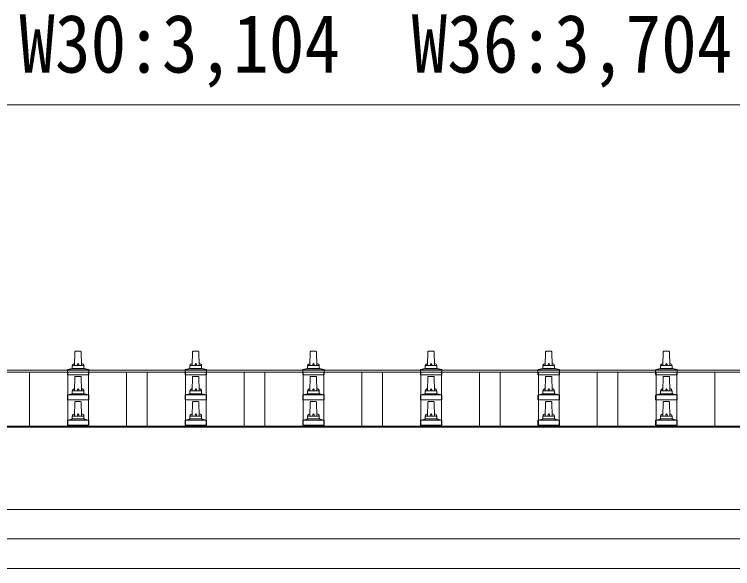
# Model space of a CAD drawing. Units: millimetres, scale not verified. Extents: x -13976 to 14131, y -9754 to 9646.
# Drawn here: x -7913 to -6692, y 2675 to 3617 of the extents above; entities that cross this region are included whole.
import ezdxf
from ezdxf.enums import TextEntityAlignment as Align

# ---------------------------------------------------------------- set-up
doc = ezdxf.new("R2010")
doc.units = ezdxf.units.MM
doc.header["$LTSCALE"] = 50
for name, color, linetype, lineweight in [('0-2_建具', 4, 'Continuous', 9), ('0-6_手摺', 5, 'Continuous', 5), ('0-8_外構', 6, 'Continuous', 9)]:
    doc.layers.add(name, color=color, linetype=linetype, lineweight=lineweight)
doc.styles.add('ＭＳ ゴシック', font='')
doc.styles.get('ＭＳ ゴシック').set_extended_font_data('MS Gothic')

msp = doc.modelspace()

# ---------------------------------------------------------------- linework, layer by layer
at = {"layer": '0-2_建具'}
for p, q in [((-8827.24, 3011.96), (-5781.24, 3011.96)), ((-8827.24, 3008.37), (-5781.24, 3008.37)), ((-7886.74, 2916.95), (-7886.74, 3008.37)), ((-7821.74, 2916.95), (-7821.74, 3008.37)), ((-7786.74, 2916.95), (-7786.74, 3008.37)), ((-7721.74, 2916.95), (-7721.74, 3008.37)), ((-7686.74, 2916.95), (-7686.74, 3008.37)), ((-7621.74, 2916.95), (-7621.74, 3008.37)), ((-7586.74, 2916.95), (-7586.74, 3008.37)), ((-7521.74, 2916.95), (-7521.74, 3008.37)), ((-7486.74, 2916.95), (-7486.74, 3008.37)), ((-7421.74, 2916.95), (-7421.74, 3008.37)), ((-7386.74, 2916.95), (-7386.74, 3008.37)), ((-7321.74, 2916.95), (-7321.74, 3008.37)), ((-7286.74, 2916.95), (-7286.74, 3008.37)), ((-7221.74, 2916.95), (-7221.74, 3008.37)), ((-7186.74, 2916.95), (-7186.74, 3008.37)), ((-7121.74, 2916.95), (-7121.74, 3008.37)), ((-7086.74, 2916.95), (-7086.74, 3008.37)), ((-7021.74, 2916.95), (-7021.74, 3008.37)), ((-6986.74, 2916.95), (-6986.74, 3008.37)), ((-6921.74, 2916.95), (-6921.74, 3008.37)), ((-6886.74, 2916.95), (-6886.74, 3008.37)), ((-6821.74, 2916.95), (-6821.74, 3008.37)), ((-6786.74, 2916.95), (-6786.74, 3008.37)), ((-6721.74, 2916.95), (-6721.74, 3008.37)), ((-8825.24, 2916.95), (-5783.24, 2916.95)), ((-8825.24, 2915.06), (-5783.24, 2915.06)), ((-5783.24, 2775.17), (-8825.24, 2775.17)), ((-8825.24, 2725.35), (-5783.24, 2725.35)), ((-8700.24, 2674.78), (-5908.24, 2674.78))]:
    msp.add_line(p, q, dxfattribs=at)
at = {"layer": '0-6_手摺'}
for p, q in [((-7810.24, 3019.75), (-7809.51, 3043.28)), ((-7808.51, 3044.25), (-7799.97, 3044.25)), ((-7798.97, 3043.28), (-7798.24, 3019.75)), ((-7610.24, 3019.75), (-7609.51, 3043.28)), ((-7608.51, 3044.25), (-7599.97, 3044.25)), ((-7598.97, 3043.28), (-7598.24, 3019.75)), ((-7410.24, 3019.75), (-7409.51, 3043.28)), ((-7408.51, 3044.25), (-7399.97, 3044.25)), ((-7398.97, 3043.28), (-7398.24, 3019.75)), ((-7210.24, 3019.75), (-7209.51, 3043.28)), ((-7208.51, 3044.25), (-7199.97, 3044.25)), ((-7198.97, 3043.28), (-7198.24, 3019.75)), ((-7010.24, 3019.75), (-7009.51, 3043.28)), ((-7008.51, 3044.25), (-6999.97, 3044.25)), ((-6998.97, 3043.28), (-6998.24, 3019.75)), ((-6810.24, 3019.75), (-6809.51, 3043.28)), ((-6808.51, 3044.25), (-6799.97, 3044.25)), ((-6798.97, 3043.28), (-6798.24, 3019.75)), ((-7814.24, 3015.54), (-7814.24, 3019.75)), ((-7813.24, 3019.75), (-7795.24, 3019.75)), ((-7794.24, 3015.54), (-7794.24, 3019.75)), ((-7614.24, 3015.54), (-7614.24, 3019.75)), ((-7613.24, 3019.75), (-7595.24, 3019.75)), ((-7594.24, 3015.54), (-7594.24, 3019.75)), ((-7414.24, 3015.54), (-7414.24, 3019.75)), ((-7413.24, 3019.75), (-7395.24, 3019.75)), ((-7394.24, 3015.54), (-7394.24, 3019.75)), ((-7214.24, 3015.54), (-7214.24, 3019.75)), ((-7213.24, 3019.75), (-7195.24, 3019.75)), ((-7194.24, 3015.54), (-7194.24, 3019.75)), ((-7014.24, 3015.54), (-7014.24, 3019.75)), ((-7013.24, 3019.75), (-6995.24, 3019.75)), ((-6994.24, 3015.54), (-6994.24, 3019.75)), ((-6814.24, 3015.54), (-6814.24, 3019.75)), ((-6813.24, 3019.75), (-6795.24, 3019.75)), ((-6794.24, 3015.54), (-6794.24, 3019.75)), ((-7822.49, 3004.25), (-7822.49, 3011.97)), ((-7785.99, 3004.25), (-7822.49, 3004.25)), ((-7822.11, 3012.75), (-7786.37, 3012.75)), ((-7821.73, 3012.94), (-7815, 3014.57)), ((-7814.62, 3014.75), (-7793.86, 3014.75)), ((-7786.75, 3012.94), (-7793.48, 3014.57)), ((-7785.99, 3004.25), (-7785.99, 3011.97)), ((-7622.49, 3004.25), (-7622.49, 3011.97)), ((-7585.99, 3004.25), (-7622.49, 3004.25)), ((-7622.11, 3012.75), (-7586.37, 3012.75)), ((-7621.73, 3012.94), (-7615, 3014.57)), ((-7614.62, 3014.75), (-7593.86, 3014.75)), ((-7586.75, 3012.94), (-7593.48, 3014.57)), ((-7585.99, 3004.25), (-7585.99, 3011.97)), ((-7422.49, 3004.25), (-7422.49, 3011.97)), ((-7385.99, 3004.25), (-7422.49, 3004.25)), ((-7422.11, 3012.75), (-7386.37, 3012.75)), ((-7421.73, 3012.94), (-7415, 3014.57)), ((-7414.62, 3014.75), (-7393.86, 3014.75)), ((-7386.75, 3012.94), (-7393.48, 3014.57)), ((-7385.99, 3004.25), (-7385.99, 3011.97)), ((-7222.49, 3004.25), (-7222.49, 3011.97)), ((-7185.99, 3004.25), (-7222.49, 3004.25)), ((-7222.11, 3012.75), (-7186.37, 3012.75)), ((-7221.73, 3012.94), (-7215, 3014.57)), ((-7214.62, 3014.75), (-7193.86, 3014.75)), ((-7186.75, 3012.94), (-7193.48, 3014.57)), ((-7185.99, 3004.25), (-7185.99, 3011.97)), ((-7022.49, 3004.25), (-7022.49, 3011.97)), ((-6985.99, 3004.25), (-7022.49, 3004.25)), ((-7022.11, 3012.75), (-6986.37, 3012.75)), ((-7021.73, 3012.94), (-7015, 3014.57)), ((-7014.62, 3014.75), (-6993.86, 3014.75)), ((-6986.75, 3012.94), (-6993.48, 3014.57)), ((-6985.99, 3004.25), (-6985.99, 3011.97)), ((-6822.49, 3004.25), (-6822.49, 3011.97)), ((-6785.99, 3004.25), (-6822.49, 3004.25)), ((-6822.11, 3012.75), (-6786.37, 3012.75)), ((-6821.73, 3012.94), (-6815, 3014.57)), ((-6814.62, 3014.75), (-6793.86, 3014.75)), ((-6786.75, 3012.94), (-6793.48, 3014.57)), ((-6785.99, 3004.25), (-6785.99, 3011.97)), ((-7810.24, 2976.9), (-7809.51, 3000.42)), ((-7808.51, 3001.4), (-7799.97, 3001.4)), ((-7798.97, 3000.42), (-7798.24, 2976.9)), ((-7610.24, 2976.9), (-7609.51, 3000.42)), ((-7608.51, 3001.4), (-7599.97, 3001.4)), ((-7598.97, 3000.42), (-7598.24, 2976.9)), ((-7410.24, 2976.9), (-7409.51, 3000.42)), ((-7408.51, 3001.4), (-7399.97, 3001.4)), ((-7398.97, 3000.42), (-7398.24, 2976.9)), ((-7210.24, 2976.9), (-7209.51, 3000.42)), ((-7208.51, 3001.4), (-7199.97, 3001.4)), ((-7198.97, 3000.42), (-7198.24, 2976.9)), ((-7010.24, 2976.9), (-7009.51, 3000.42)), ((-7008.51, 3001.4), (-6999.97, 3001.4)), ((-6998.97, 3000.42), (-6998.24, 2976.9)), ((-6810.24, 2976.9), (-6809.51, 3000.42)), ((-6808.51, 3001.4), (-6799.97, 3001.4)), ((-6798.97, 3000.42), (-6798.24, 2976.9)), ((-7822.49, 2961.4), (-7822.49, 2969.11)), ((-7822.11, 2969.9), (-7786.37, 2969.9)), ((-7821.73, 2970.08), (-7815, 2971.71)), ((-7814.62, 2971.9), (-7793.86, 2971.9)), ((-7814.24, 2972.68), (-7814.24, 2976.9)), ((-7813.24, 2976.9), (-7795.24, 2976.9)), ((-7794.24, 2972.68), (-7794.24, 2976.9)), ((-7786.75, 2970.08), (-7793.48, 2971.71)), ((-7785.99, 2961.4), (-7785.99, 2969.11)), ((-7622.49, 2961.4), (-7622.49, 2969.11)), ((-7622.11, 2969.9), (-7586.37, 2969.9)), ((-7621.73, 2970.08), (-7615, 2971.71)), ((-7614.62, 2971.9), (-7593.86, 2971.9)), ((-7614.24, 2972.68), (-7614.24, 2976.9)), ((-7613.24, 2976.9), (-7595.24, 2976.9)), ((-7594.24, 2972.68), (-7594.24, 2976.9)), ((-7586.75, 2970.08), (-7593.48, 2971.71)), ((-7585.99, 2961.4), (-7585.99, 2969.11)), ((-7422.49, 2961.4), (-7422.49, 2969.11)), ((-7422.11, 2969.9), (-7386.37, 2969.9)), ((-7421.73, 2970.08), (-7415, 2971.71)), ((-7414.62, 2971.9), (-7393.86, 2971.9)), ((-7414.24, 2972.68), (-7414.24, 2976.9)), ((-7413.24, 2976.9), (-7395.24, 2976.9)), ((-7394.24, 2972.68), (-7394.24, 2976.9)), ((-7386.75, 2970.08), (-7393.48, 2971.71)), ((-7385.99, 2961.4), (-7385.99, 2969.11)), ((-7222.49, 2961.4), (-7222.49, 2969.11)), ((-7222.11, 2969.9), (-7186.37, 2969.9)), ((-7221.73, 2970.08), (-7215, 2971.71)), ((-7214.62, 2971.9), (-7193.86, 2971.9)), ((-7214.24, 2972.68), (-7214.24, 2976.9)), ((-7213.24, 2976.9), (-7195.24, 2976.9)), ((-7194.24, 2972.68), (-7194.24, 2976.9)), ((-7186.75, 2970.08), (-7193.48, 2971.71)), ((-7185.99, 2961.4), (-7185.99, 2969.11)), ((-7022.49, 2961.4), (-7022.49, 2969.11)), ((-7022.11, 2969.9), (-6986.37, 2969.9)), ((-7021.73, 2970.08), (-7015, 2971.71)), ((-7014.62, 2971.9), (-6993.86, 2971.9)), ((-7014.24, 2972.68), (-7014.24, 2976.9)), ((-7013.24, 2976.9), (-6995.24, 2976.9)), ((-6994.24, 2972.68), (-6994.24, 2976.9)), ((-6986.75, 2970.08), (-6993.48, 2971.71)), ((-6985.99, 2961.4), (-6985.99, 2969.11)), ((-6822.49, 2961.4), (-6822.49, 2969.11)), ((-6822.11, 2969.9), (-6786.37, 2969.9)), ((-6821.73, 2970.08), (-6815, 2971.71)), ((-6814.62, 2971.9), (-6793.86, 2971.9)), ((-6814.24, 2972.68), (-6814.24, 2976.9)), ((-6813.24, 2976.9), (-6795.24, 2976.9)), ((-6794.24, 2972.68), (-6794.24, 2976.9)), ((-6786.75, 2970.08), (-6793.48, 2971.71)), ((-6785.99, 2961.4), (-6785.99, 2969.11)), ((-7785.99, 2961.4), (-7822.49, 2961.4)), ((-7810.24, 2934.04), (-7809.51, 2957.56)), ((-7808.51, 2958.54), (-7799.97, 2958.54)), ((-7798.97, 2957.56), (-7798.24, 2934.04)), ((-7585.99, 2961.4), (-7622.49, 2961.4)), ((-7610.24, 2934.04), (-7609.51, 2957.56)), ((-7608.51, 2958.54), (-7599.97, 2958.54)), ((-7598.97, 2957.56), (-7598.24, 2934.04)), ((-7385.99, 2961.4), (-7422.49, 2961.4)), ((-7410.24, 2934.04), (-7409.51, 2957.56)), ((-7408.51, 2958.54), (-7399.97, 2958.54)), ((-7398.97, 2957.56), (-7398.24, 2934.04)), ((-7185.99, 2961.4), (-7222.49, 2961.4)), ((-7210.24, 2934.04), (-7209.51, 2957.56)), ((-7208.51, 2958.54), (-7199.97, 2958.54)), ((-7198.97, 2957.56), (-7198.24, 2934.04)), ((-6985.99, 2961.4), (-7022.49, 2961.4)), ((-7010.24, 2934.04), (-7009.51, 2957.56)), ((-7008.51, 2958.54), (-6999.97, 2958.54)), ((-6998.97, 2957.56), (-6998.24, 2934.04)), ((-6785.99, 2961.4), (-6822.49, 2961.4)), ((-6810.24, 2934.04), (-6809.51, 2957.56)), ((-6808.51, 2958.54), (-6799.97, 2958.54)), ((-6798.97, 2957.56), (-6798.24, 2934.04)), ((-7814.24, 2929.83), (-7814.24, 2934.04)), ((-7813.24, 2934.04), (-7795.24, 2934.04)), ((-7794.24, 2929.83), (-7794.24, 2934.04)), ((-7614.24, 2929.83), (-7614.24, 2934.04)), ((-7613.24, 2934.04), (-7595.24, 2934.04)), ((-7594.24, 2929.83), (-7594.24, 2934.04)), ((-7414.24, 2929.83), (-7414.24, 2934.04)), ((-7413.24, 2934.04), (-7395.24, 2934.04)), ((-7394.24, 2929.83), (-7394.24, 2934.04)), ((-7214.24, 2929.83), (-7214.24, 2934.04)), ((-7213.24, 2934.04), (-7195.24, 2934.04)), ((-7194.24, 2929.83), (-7194.24, 2934.04)), ((-7014.24, 2929.83), (-7014.24, 2934.04)), ((-7013.24, 2934.04), (-6995.24, 2934.04)), ((-6994.24, 2929.83), (-6994.24, 2934.04)), ((-6814.24, 2929.83), (-6814.24, 2934.04)), ((-6813.24, 2934.04), (-6795.24, 2934.04)), ((-6794.24, 2929.83), (-6794.24, 2934.04)), ((-7822.49, 2918.54), (-7822.49, 2926.25)), ((-7785.99, 2918.54), (-7822.49, 2918.54)), ((-7822.11, 2927.04), (-7786.37, 2927.04)), ((-7821.73, 2927.22), (-7815, 2928.85)), ((-7814.62, 2929.04), (-7793.86, 2929.04)), ((-7786.75, 2927.22), (-7793.48, 2928.85)), ((-7785.99, 2918.54), (-7785.99, 2926.25)), ((-7622.49, 2918.54), (-7622.49, 2926.25)), ((-7585.99, 2918.54), (-7622.49, 2918.54)), ((-7622.11, 2927.04), (-7586.37, 2927.04)), ((-7621.73, 2927.22), (-7615, 2928.85)), ((-7614.62, 2929.04), (-7593.86, 2929.04)), ((-7586.75, 2927.22), (-7593.48, 2928.85)), ((-7585.99, 2918.54), (-7585.99, 2926.25)), ((-7422.49, 2918.54), (-7422.49, 2926.25)), ((-7385.99, 2918.54), (-7422.49, 2918.54)), ((-7422.11, 2927.04), (-7386.37, 2927.04)), ((-7421.73, 2927.22), (-7415, 2928.85)), ((-7414.62, 2929.04), (-7393.86, 2929.04)), ((-7386.75, 2927.22), (-7393.48, 2928.85)), ((-7385.99, 2918.54), (-7385.99, 2926.25)), ((-7222.49, 2918.54), (-7222.49, 2926.25)), ((-7185.99, 2918.54), (-7222.49, 2918.54)), ((-7222.11, 2927.04), (-7186.37, 2927.04)), ((-7221.73, 2927.22), (-7215, 2928.85)), ((-7214.62, 2929.04), (-7193.86, 2929.04)), ((-7186.75, 2927.22), (-7193.48, 2928.85)), ((-7185.99, 2918.54), (-7185.99, 2926.25)), ((-7022.49, 2918.54), (-7022.49, 2926.25)), ((-6985.99, 2918.54), (-7022.49, 2918.54)), ((-7022.11, 2927.04), (-6986.37, 2927.04)), ((-7021.73, 2927.22), (-7015, 2928.85)), ((-7014.62, 2929.04), (-6993.86, 2929.04)), ((-6986.75, 2927.22), (-6993.48, 2928.85)), ((-6985.99, 2918.54), (-6985.99, 2926.25)), ((-6822.49, 2918.54), (-6822.49, 2926.25)), ((-6785.99, 2918.54), (-6822.49, 2918.54)), ((-6822.11, 2927.04), (-6786.37, 2927.04)), ((-6821.73, 2927.22), (-6815, 2928.85)), ((-6814.62, 2929.04), (-6793.86, 2929.04)), ((-6786.75, 2927.22), (-6793.48, 2928.85)), ((-6785.99, 2918.54), (-6785.99, 2926.25))]:
    msp.add_line(p, q, dxfattribs=at)
for centre, radius, start, end in [((-7808.51, 3043.25), 1, 90, 178.60509), ((-7799.97, 3043.25), 1, 1.39491, 90), ((-7608.51, 3043.25), 1, 90, 178.60509), ((-7599.97, 3043.25), 1, 1.39491, 90), ((-7408.51, 3043.25), 1, 90, 178.60509), ((-7399.97, 3043.25), 1, 1.39491, 90), ((-7208.51, 3043.25), 1, 90, 178.60509), ((-7199.97, 3043.25), 1, 1.39491, 90), ((-7008.51, 3043.25), 1, 90, 178.60509), ((-6999.97, 3043.25), 1, 1.39491, 90), ((-6808.51, 3043.25), 1, 90, 178.60509), ((-6799.97, 3043.25), 1, 1.39491, 90), ((-7810.15, 3019.12), 4.13, 90, 171.17633), ((-7813.24, 3018.75), 1, 90, 180), ((-7800.91, 3019.75), 4.83, 133.60282, 180), ((-7807.57, 3019.75), 4.83, 0, 46.39718), ((-7798.33, 3019.12), 4.13, 8.82367, 90), ((-7795.24, 3018.75), 1, 0, 90), ((-7610.15, 3019.12), 4.13, 90, 171.17633), ((-7613.24, 3018.75), 1, 90, 180), ((-7600.91, 3019.75), 4.83, 133.60282, 180), ((-7607.57, 3019.75), 4.83, 0, 46.39718), ((-7598.33, 3019.12), 4.13, 8.82367, 90), ((-7595.24, 3018.75), 1, 0, 90), ((-7410.15, 3019.12), 4.13, 90, 171.17633), ((-7413.24, 3018.75), 1, 90, 180), ((-7400.91, 3019.75), 4.83, 133.60282, 180), ((-7407.57, 3019.75), 4.83, 0, 46.39718), ((-7398.33, 3019.12), 4.13, 8.82367, 90), ((-7395.24, 3018.75), 1, 0, 90), ((-7210.15, 3019.12), 4.13, 90, 171.17633), ((-7213.24, 3018.75), 1, 90, 180), ((-7200.91, 3019.75), 4.83, 133.60282, 180), ((-7207.57, 3019.75), 4.83, 0, 46.39718), ((-7198.33, 3019.12), 4.13, 8.82367, 90), ((-7195.24, 3018.75), 1, 0, 90), ((-7010.15, 3019.12), 4.13, 90, 171.17633), ((-7013.24, 3018.75), 1, 90, 180), ((-7000.91, 3019.75), 4.83, 133.60282, 180), ((-7007.57, 3019.75), 4.83, 0, 46.39718), ((-6998.33, 3019.12), 4.13, 8.82367, 90), ((-6995.24, 3018.75), 1, 0, 90), ((-6810.15, 3019.12), 4.13, 90, 171.17633), ((-6813.24, 3018.75), 1, 90, 180), ((-6800.91, 3019.75), 4.83, 133.60282, 180), ((-6807.57, 3019.75), 4.83, 0, 46.39718), ((-6798.33, 3019.12), 4.13, 8.82367, 90), ((-6795.24, 3018.75), 1, 0, 90), ((-7821.49, 3011.97), 1, 103.62699, 180), ((-7815.24, 3015.54), 1, 283.62699, 0), ((-7793.24, 3015.54), 1, 180, 256.37301), ((-7786.99, 3011.97), 1, 0, 76.37301), ((-7621.49, 3011.97), 1, 103.62699, 180), ((-7615.24, 3015.54), 1, 283.62699, 0), ((-7593.24, 3015.54), 1, 180, 256.37301), ((-7586.99, 3011.97), 1, 0, 76.37301), ((-7421.49, 3011.97), 1, 103.62699, 180), ((-7415.24, 3015.54), 1, 283.62699, 0), ((-7393.24, 3015.54), 1, 180, 256.37301), ((-7386.99, 3011.97), 1, 0, 76.37301), ((-7221.49, 3011.97), 1, 103.62699, 180), ((-7215.24, 3015.54), 1, 283.62699, 0), ((-7193.24, 3015.54), 1, 180, 256.37301), ((-7186.99, 3011.97), 1, 0, 76.37301), ((-7021.49, 3011.97), 1, 103.62699, 180), ((-7015.24, 3015.54), 1, 283.62699, 0), ((-6993.24, 3015.54), 1, 180, 256.37301), ((-6986.99, 3011.97), 1, 0, 76.37301), ((-6821.49, 3011.97), 1, 103.62699, 180), ((-6815.24, 3015.54), 1, 283.62699, 0), ((-6793.24, 3015.54), 1, 180, 256.37301), ((-6786.99, 3011.97), 1, 0, 76.37301), ((-7808.51, 3000.4), 1, 90, 178.60509), ((-7799.97, 3000.4), 1, 1.39491, 90), ((-7608.51, 3000.4), 1, 90, 178.60509), ((-7599.97, 3000.4), 1, 1.39491, 90), ((-7408.51, 3000.4), 1, 90, 178.60509), ((-7399.97, 3000.4), 1, 1.39491, 90), ((-7208.51, 3000.4), 1, 90, 178.60509), ((-7199.97, 3000.4), 1, 1.39491, 90), ((-7008.51, 3000.4), 1, 90, 178.60509), ((-6999.97, 3000.4), 1, 1.39491, 90), ((-6808.51, 3000.4), 1, 90, 178.60509), ((-6799.97, 3000.4), 1, 1.39491, 90), ((-7810.15, 2976.26), 4.13, 90, 171.17633), ((-7800.91, 2976.9), 4.83, 133.60282, 180), ((-7807.57, 2976.9), 4.83, 0, 46.39718), ((-7798.33, 2976.26), 4.13, 8.82367, 90), ((-7610.15, 2976.26), 4.13, 90, 171.17633), ((-7600.91, 2976.9), 4.83, 133.60282, 180), ((-7607.57, 2976.9), 4.83, 0, 46.39718), ((-7598.33, 2976.26), 4.13, 8.82367, 90), ((-7410.15, 2976.26), 4.13, 90, 171.17633), ((-7400.91, 2976.9), 4.83, 133.60282, 180), ((-7407.57, 2976.9), 4.83, 0, 46.39718), ((-7398.33, 2976.26), 4.13, 8.82367, 90), ((-7210.15, 2976.26), 4.13, 90, 171.17633), ((-7200.91, 2976.9), 4.83, 133.60282, 180), ((-7207.57, 2976.9), 4.83, 0, 46.39718), ((-7198.33, 2976.26), 4.13, 8.82367, 90), ((-7010.15, 2976.26), 4.13, 90, 171.17633), ((-7000.91, 2976.9), 4.83, 133.60282, 180), ((-7007.57, 2976.9), 4.83, 0, 46.39718), ((-6998.33, 2976.26), 4.13, 8.82367, 90), ((-6810.15, 2976.26), 4.13, 90, 171.17633), ((-6800.91, 2976.9), 4.83, 133.60282, 180), ((-6807.57, 2976.9), 4.83, 0, 46.39718), ((-6798.33, 2976.26), 4.13, 8.82367, 90), ((-7821.49, 2969.11), 1, 103.62699, 180), ((-7815.24, 2972.68), 1, 283.62699, 0), ((-7813.24, 2975.9), 1, 90, 180), ((-7795.24, 2975.9), 1, 0, 90), ((-7793.24, 2972.68), 1, 180, 256.37301), ((-7786.99, 2969.11), 1, 0, 76.37301), ((-7621.49, 2969.11), 1, 103.62699, 180), ((-7615.24, 2972.68), 1, 283.62699, 0), ((-7613.24, 2975.9), 1, 90, 180), ((-7595.24, 2975.9), 1, 0, 90), ((-7593.24, 2972.68), 1, 180, 256.37301), ((-7586.99, 2969.11), 1, 0, 76.37301), ((-7421.49, 2969.11), 1, 103.62699, 180), ((-7415.24, 2972.68), 1, 283.62699, 0), ((-7413.24, 2975.9), 1, 90, 180), ((-7395.24, 2975.9), 1, 0, 90), ((-7393.24, 2972.68), 1, 180, 256.37301), ((-7386.99, 2969.11), 1, 0, 76.37301), ((-7221.49, 2969.11), 1, 103.62699, 180), ((-7215.24, 2972.68), 1, 283.62699, 0), ((-7213.24, 2975.9), 1, 90, 180), ((-7195.24, 2975.9), 1, 0, 90), ((-7193.24, 2972.68), 1, 180, 256.37301), ((-7186.99, 2969.11), 1, 0, 76.37301), ((-7021.49, 2969.11), 1, 103.62699, 180), ((-7015.24, 2972.68), 1, 283.62699, 0), ((-7013.24, 2975.9), 1, 90, 180), ((-6995.24, 2975.9), 1, 0, 90), ((-6993.24, 2972.68), 1, 180, 256.37301), ((-6986.99, 2969.11), 1, 0, 76.37301), ((-6821.49, 2969.11), 1, 103.62699, 180), ((-6815.24, 2972.68), 1, 283.62699, 0), ((-6813.24, 2975.9), 1, 90, 180), ((-6795.24, 2975.9), 1, 0, 90), ((-6793.24, 2972.68), 1, 180, 256.37301), ((-6786.99, 2969.11), 1, 0, 76.37301), ((-7808.51, 2957.54), 1, 90, 178.60509), ((-7799.97, 2957.54), 1, 1.39491, 90), ((-7608.51, 2957.54), 1, 90, 178.60509), ((-7599.97, 2957.54), 1, 1.39491, 90), ((-7408.51, 2957.54), 1, 90, 178.60509), ((-7399.97, 2957.54), 1, 1.39491, 90), ((-7208.51, 2957.54), 1, 90, 178.60509), ((-7199.97, 2957.54), 1, 1.39491, 90), ((-7008.51, 2957.54), 1, 90, 178.60509), ((-6999.97, 2957.54), 1, 1.39491, 90), ((-6808.51, 2957.54), 1, 90, 178.60509), ((-6799.97, 2957.54), 1, 1.39491, 90), ((-7810.15, 2933.41), 4.13, 90, 171.17633), ((-7813.24, 2933.04), 1, 90, 180), ((-7800.91, 2934.04), 4.83, 133.60282, 180), ((-7807.57, 2934.04), 4.83, 0, 46.39718), ((-7798.33, 2933.41), 4.13, 8.82367, 90), ((-7795.24, 2933.04), 1, 0, 90), ((-7610.15, 2933.41), 4.13, 90, 171.17633), ((-7613.24, 2933.04), 1, 90, 180), ((-7600.91, 2934.04), 4.83, 133.60282, 180), ((-7607.57, 2934.04), 4.83, 0, 46.39718), ((-7598.33, 2933.41), 4.13, 8.82367, 90), ((-7595.24, 2933.04), 1, 0, 90), ((-7410.15, 2933.41), 4.13, 90, 171.17633), ((-7413.24, 2933.04), 1, 90, 180), ((-7400.91, 2934.04), 4.83, 133.60282, 180), ((-7407.57, 2934.04), 4.83, 0, 46.39718), ((-7398.33, 2933.41), 4.13, 8.82367, 90), ((-7395.24, 2933.04), 1, 0, 90), ((-7210.15, 2933.41), 4.13, 90, 171.17633), ((-7213.24, 2933.04), 1, 90, 180), ((-7200.91, 2934.04), 4.83, 133.60282, 180), ((-7207.57, 2934.04), 4.83, 0, 46.39718), ((-7198.33, 2933.41), 4.13, 8.82367, 90), ((-7195.24, 2933.04), 1, 0, 90), ((-7010.15, 2933.41), 4.13, 90, 171.17633), ((-7013.24, 2933.04), 1, 90, 180), ((-7000.91, 2934.04), 4.83, 133.60282, 180), ((-7007.57, 2934.04), 4.83, 0, 46.39718), ((-6998.33, 2933.41), 4.13, 8.82367, 90), ((-6995.24, 2933.04), 1, 0, 90), ((-6810.15, 2933.41), 4.13, 90, 171.17633), ((-6813.24, 2933.04), 1, 90, 180), ((-6800.91, 2934.04), 4.83, 133.60282, 180), ((-6807.57, 2934.04), 4.83, 0, 46.39718), ((-6798.33, 2933.41), 4.13, 8.82367, 90), ((-6795.24, 2933.04), 1, 0, 90), ((-7821.49, 2926.25), 1, 103.62699, 180), ((-7815.24, 2929.83), 1, 283.62699, 0), ((-7793.24, 2929.83), 1, 180, 256.37301), ((-7786.99, 2926.25), 1, 0, 76.37301), ((-7621.49, 2926.25), 1, 103.62699, 180), ((-7615.24, 2929.83), 1, 283.62699, 0), ((-7593.24, 2929.83), 1, 180, 256.37301), ((-7586.99, 2926.25), 1, 0, 76.37301), ((-7421.49, 2926.25), 1, 103.62699, 180), ((-7415.24, 2929.83), 1, 283.62699, 0), ((-7393.24, 2929.83), 1, 180, 256.37301), ((-7386.99, 2926.25), 1, 0, 76.37301), ((-7221.49, 2926.25), 1, 103.62699, 180), ((-7215.24, 2929.83), 1, 283.62699, 0), ((-7193.24, 2929.83), 1, 180, 256.37301), ((-7186.99, 2926.25), 1, 0, 76.37301), ((-7021.49, 2926.25), 1, 103.62699, 180), ((-7015.24, 2929.83), 1, 283.62699, 0), ((-6993.24, 2929.83), 1, 180, 256.37301), ((-6986.99, 2926.25), 1, 0, 76.37301), ((-6821.49, 2926.25), 1, 103.62699, 180), ((-6815.24, 2929.83), 1, 283.62699, 0), ((-6793.24, 2929.83), 1, 180, 256.37301), ((-6786.99, 2926.25), 1, 0, 76.37301)]:
    msp.add_arc(centre, radius, start, end, dxfattribs=at)
at = {"layer": '0-8_外構'}
msp.add_line((-8856.24, 3462.89), (-5752.24, 3462.89), dxfattribs=at)

# ---------------------------------------------------------------- texts
at = {"layer": '0-8_外構', "color": 7, "style": 'ＭＳ ゴシック', "width": 0.9}
msp.add_text('W30:3,104\u3000W36:3,704', height=98.97, dxfattribs=at).set_placement((-7904.24, 3487.89), align=Align.BOTTOM_LEFT)

doc.saveas('drawing.dxf')
